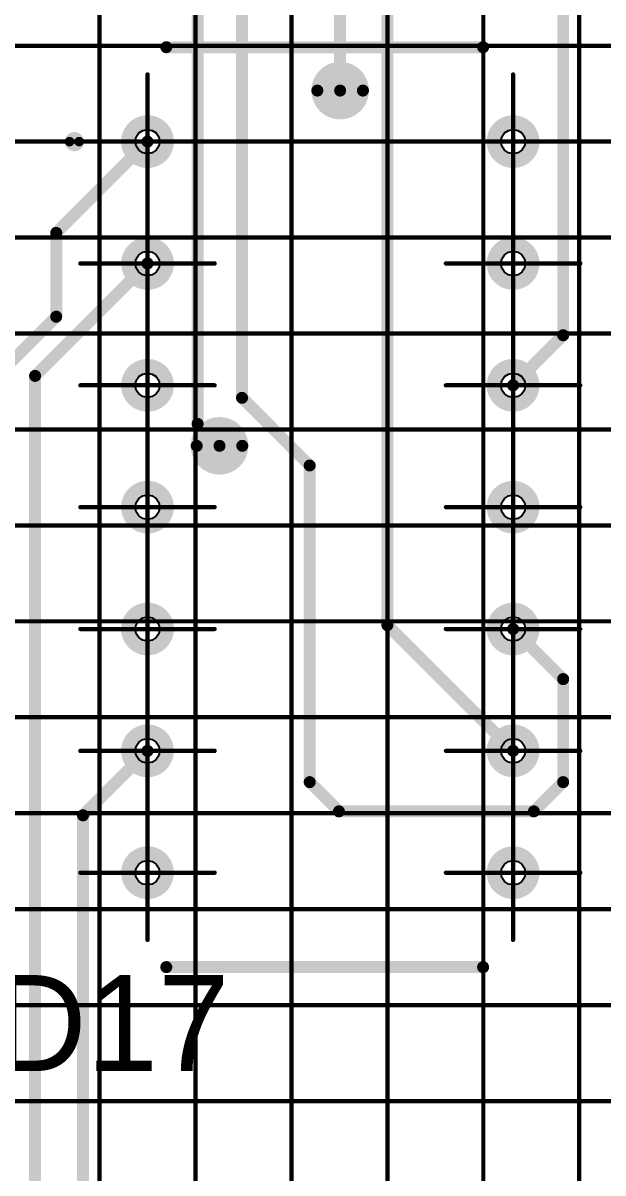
# Model space of a CAD drawing. Header units: millimetres. Extents: x 0 to 841, y 0 to 2540.
# Drawn here: x 137.81 to 161.99, y 2324 to 2371.95 of the extents above; entities that cross this region are included whole.
import ezdxf

# ---------------------------------------------------------------- set-up
doc = ezdxf.new("R2010")
doc.units = ezdxf.units.MM
for name, color, linetype in [('Mechanical11', 56, 'Continuous'), ('Mechanical12', 56, 'Continuous'), ('Mechanical7', 56, 'Continuous'), ('Mechanical9', 56, 'Continuous')]:
    doc.layers.add(name, color=color, linetype=linetype)

# ---------------------------------------------------------------- blocks, each defined once
blk = doc.blocks.new('BOASVIEW______T___O_______2_1_33_1_B_1')
at = {"layer": 'Mechanical12', "const_width": 0.5}
for points in [[(70.783, 119.937), (83.991, 119.937)], [(70.783, 81.583), (83.991, 81.583)]]:
    blk.add_lwpolyline(points, dxfattribs=at)
at = {"layer": 'Mechanical12'}
for points, const_width in [([(70.658, 119.937, 1), (70.908, 119.937, 1)], 0.25), ([(83.866, 119.937, 1), (84.116, 119.937, 1)], 0.25), ([(70.8, 116, 1), (69.2, 116, 1)], 0.6), ([(86.04, 116, 1), (84.44, 116, 1)], 0.6), ([(67.152, 116, 1), (66.752, 116, 1)], 0.4), ([(66.652, 116, 1), (66.852, 116, 1)], 0.2), ([(67.052, 116, 1), (67.252, 116, 1)], 0.2), ([(69.05, 116, 1), (69.35, 116, 1)], 0.3), ([(70.65, 116, 1), (70.95, 116, 1)], 0.3), ([(84.29, 116, 1), (84.59, 116, 1)], 0.3), ([(85.89, 116, 1), (86.19, 116, 1)], 0.3), ([(70.8, 110.92, 1), (69.2, 110.92, 1)], 0.6), ([(86.04, 110.92, 1), (84.44, 110.92, 1)], 0.6), ([(69.05, 110.92, 1), (69.35, 110.92, 1)], 0.3), ([(70.65, 110.92, 1), (70.95, 110.92, 1)], 0.3), ([(84.29, 110.92, 1), (84.59, 110.92, 1)], 0.3), ([(85.89, 110.92, 1), (86.19, 110.92, 1)], 0.3), ([(70.8, 105.84, 1), (69.2, 105.84, 1)], 0.6), ([(86.04, 105.84, 1), (84.44, 105.84, 1)], 0.6), ([(69.05, 105.84, 1), (69.35, 105.84, 1)], 0.3), ([(70.65, 105.84, 1), (70.95, 105.84, 1)], 0.3), ([(84.29, 105.84, 1), (84.59, 105.84, 1)], 0.3), ([(85.89, 105.84, 1), (86.19, 105.84, 1)], 0.3), ([(70.8, 100.76, 1), (69.2, 100.76, 1)], 0.6), ([(86.04, 100.76, 1), (84.44, 100.76, 1)], 0.6), ([(69.05, 100.76, 1), (69.35, 100.76, 1)], 0.3), ([(70.65, 100.76, 1), (70.95, 100.76, 1)], 0.3), ([(84.29, 100.76, 1), (84.59, 100.76, 1)], 0.3), ([(85.89, 100.76, 1), (86.19, 100.76, 1)], 0.3), ([(70.8, 95.68, 1), (69.2, 95.68, 1)], 0.6), ([(86.04, 95.68, 1), (84.44, 95.68, 1)], 0.6), ([(69.05, 95.68, 1), (69.35, 95.68, 1)], 0.3), ([(70.65, 95.68, 1), (70.95, 95.68, 1)], 0.3), ([(84.29, 95.68, 1), (84.59, 95.68, 1)], 0.3), ([(85.89, 95.68, 1), (86.19, 95.68, 1)], 0.3), ([(70.8, 90.6, 1), (69.2, 90.6, 1)], 0.6), ([(86.04, 90.6, 1), (84.44, 90.6, 1)], 0.6), ([(69.05, 90.6, 1), (69.35, 90.6, 1)], 0.3), ([(70.65, 90.6, 1), (70.95, 90.6, 1)], 0.3), ([(84.29, 90.6, 1), (84.59, 90.6, 1)], 0.3), ([(85.89, 90.6, 1), (86.19, 90.6, 1)], 0.3), ([(70.8, 85.52, 1), (69.2, 85.52, 1)], 0.6), ([(86.04, 85.52, 1), (84.44, 85.52, 1)], 0.6), ([(69.05, 85.52, 1), (69.35, 85.52, 1)], 0.3), ([(70.65, 85.52, 1), (70.95, 85.52, 1)], 0.3), ([(84.29, 85.52, 1), (84.59, 85.52, 1)], 0.3), ([(85.89, 85.52, 1), (86.19, 85.52, 1)], 0.3), ([(70.658, 81.583, 1), (70.908, 81.583, 1)], 0.25), ([(83.866, 81.583, 1), (84.116, 81.583, 1)], 0.25)]:
    blk.add_lwpolyline(points, format="xyb", close=True, dxfattribs=dict(at, const_width=const_width))
at = {"layer": 'Mechanical7', "const_width": 0.18}
for points in [[(70, 113.2), (70, 118.8)], [(85.24, 113.2), (85.24, 118.8)], [(67.2, 116), (72.8, 116)], [(82.44, 116), (88.04, 116)], [(70, 108.12), (70, 113.72)], [(85.24, 108.12), (85.24, 113.72)], [(67.2, 110.92), (72.8, 110.92)], [(82.44, 110.92), (88.04, 110.92)], [(70, 103.04), (70, 108.64)], [(85.24, 103.04), (85.24, 108.64)], [(67.2, 105.84), (72.8, 105.84)], [(82.44, 105.84), (88.04, 105.84)], [(70, 97.96), (70, 103.56)], [(85.24, 97.96), (85.24, 103.56)], [(67.2, 100.76), (72.8, 100.76)], [(82.44, 100.76), (88.04, 100.76)], [(70, 92.88), (70, 98.48)], [(85.24, 92.88), (85.24, 98.48)], [(67.2, 95.68), (72.8, 95.68)], [(82.44, 95.68), (88.04, 95.68)], [(70, 87.8), (70, 93.4)], [(85.24, 87.8), (85.24, 93.4)], [(67.2, 90.6), (72.8, 90.6)], [(82.44, 90.6), (88.04, 90.6)], [(70, 82.72), (70, 88.32)], [(85.24, 82.72), (85.24, 88.32)], [(67.2, 85.52), (72.8, 85.52)], [(82.44, 85.52), (88.04, 85.52)]]:
    blk.add_lwpolyline(points, dxfattribs=at)
at = {"layer": 'Mechanical7', "const_width": 0.09}
for points in [[(69.955, 118.8, 1), (70.045, 118.8, 1)], [(85.195, 118.8, 1), (85.285, 118.8, 1)], [(67.155, 116, 1), (67.245, 116, 1)], [(72.755, 116, 1), (72.845, 116, 1)], [(82.395, 116, 1), (82.485, 116, 1)], [(87.995, 116, 1), (88.085, 116, 1)], [(69.955, 113.72, 1), (70.045, 113.72, 1)], [(85.195, 113.72, 1), (85.285, 113.72, 1)], [(69.955, 113.2, 1), (70.045, 113.2, 1)], [(85.195, 113.2, 1), (85.285, 113.2, 1)], [(67.155, 110.92, 1), (67.245, 110.92, 1)], [(72.755, 110.92, 1), (72.845, 110.92, 1)], [(82.395, 110.92, 1), (82.485, 110.92, 1)], [(87.995, 110.92, 1), (88.085, 110.92, 1)], [(69.955, 108.64, 1), (70.045, 108.64, 1)], [(85.195, 108.64, 1), (85.285, 108.64, 1)], [(69.955, 108.12, 1), (70.045, 108.12, 1)], [(85.195, 108.12, 1), (85.285, 108.12, 1)], [(67.155, 105.84, 1), (67.245, 105.84, 1)], [(72.755, 105.84, 1), (72.845, 105.84, 1)], [(82.395, 105.84, 1), (82.485, 105.84, 1)], [(87.995, 105.84, 1), (88.085, 105.84, 1)], [(69.955, 103.56, 1), (70.045, 103.56, 1)], [(85.195, 103.56, 1), (85.285, 103.56, 1)], [(69.955, 103.04, 1), (70.045, 103.04, 1)], [(85.195, 103.04, 1), (85.285, 103.04, 1)], [(67.155, 100.76, 1), (67.245, 100.76, 1)], [(72.755, 100.76, 1), (72.845, 100.76, 1)], [(82.395, 100.76, 1), (82.485, 100.76, 1)], [(87.995, 100.76, 1), (88.085, 100.76, 1)], [(69.955, 98.48, 1), (70.045, 98.48, 1)], [(85.195, 98.48, 1), (85.285, 98.48, 1)], [(69.955, 97.96, 1), (70.045, 97.96, 1)], [(85.195, 97.96, 1), (85.285, 97.96, 1)], [(67.155, 95.68, 1), (67.245, 95.68, 1)], [(72.755, 95.68, 1), (72.845, 95.68, 1)], [(82.395, 95.68, 1), (82.485, 95.68, 1)], [(87.995, 95.68, 1), (88.085, 95.68, 1)], [(69.955, 93.4, 1), (70.045, 93.4, 1)], [(85.195, 93.4, 1), (85.285, 93.4, 1)], [(69.955, 92.88, 1), (70.045, 92.88, 1)], [(85.195, 92.88, 1), (85.285, 92.88, 1)], [(67.155, 90.6, 1), (67.245, 90.6, 1)], [(72.755, 90.6, 1), (72.845, 90.6, 1)], [(82.395, 90.6, 1), (82.485, 90.6, 1)], [(87.995, 90.6, 1), (88.085, 90.6, 1)], [(69.955, 88.32, 1), (70.045, 88.32, 1)], [(85.195, 88.32, 1), (85.285, 88.32, 1)], [(69.955, 87.8, 1), (70.045, 87.8, 1)], [(85.195, 87.8, 1), (85.285, 87.8, 1)], [(67.155, 85.52, 1), (67.245, 85.52, 1)], [(72.755, 85.52, 1), (72.845, 85.52, 1)], [(82.395, 85.52, 1), (82.485, 85.52, 1)], [(87.995, 85.52, 1), (88.085, 85.52, 1)], [(69.955, 82.72, 1), (70.045, 82.72, 1)], [(85.195, 82.72, 1), (85.285, 82.72, 1)]]:
    blk.add_lwpolyline(points, format="xyb", close=True, dxfattribs=at)
at = {"layer": 'Mechanical7'}
blk.add_text('DD17', height=4, dxfattribs=at).set_placement((59.736, 77.254))
blk = doc.blocks.new('BOASVIEW______T___L_____2_1_1_1_B_4')
at = {"layer": 'Mechanical11'}
for p, q in [((69.805, 116.471), (70, 116.51)), ((70, 116.51), (70, 116)), ((85.045, 116.471), (85.24, 116.51)), ((85.24, 116.51), (85.24, 116)), ((69.49, 116), (69.529, 116.195)), ((69.529, 116.195), (69.64, 116.361)), ((69.64, 116.361), (69.805, 116.471)), ((84.73, 116), (84.769, 116.195)), ((84.769, 116.195), (84.88, 116.361)), ((84.88, 116.361), (85.045, 116.471)), ((70, 116), (69.49, 116)), ((70, 116), (70.51, 116)), ((70, 115.49), (70, 116)), ((70.361, 115.64), (70.195, 115.529)), ((70.471, 115.805), (70.361, 115.64)), ((70.51, 116), (70.471, 115.805)), ((85.24, 116), (84.73, 116)), ((85.24, 116), (85.75, 116)), ((85.24, 115.49), (85.24, 116)), ((85.601, 115.64), (85.435, 115.529)), ((85.711, 115.805), (85.601, 115.64)), ((85.75, 116), (85.711, 115.805)), ((70.195, 115.529), (70, 115.49)), ((85.435, 115.529), (85.24, 115.49)), ((69.529, 111.115), (69.64, 111.281)), ((69.64, 111.281), (69.805, 111.391)), ((69.805, 111.391), (70, 111.43)), ((70, 111.43), (70, 110.92)), ((84.769, 111.115), (84.88, 111.281)), ((84.88, 111.281), (85.045, 111.391)), ((85.045, 111.391), (85.24, 111.43)), ((85.24, 111.43), (85.24, 110.92)), ((69.49, 110.92), (69.529, 111.115)), ((70, 110.92), (69.49, 110.92)), ((70, 110.92), (70.51, 110.92)), ((70, 110.41), (70, 110.92)), ((70.51, 110.92), (70.471, 110.725)), ((84.73, 110.92), (84.769, 111.115)), ((85.24, 110.92), (84.73, 110.92)), ((85.24, 110.92), (85.75, 110.92)), ((85.24, 110.41), (85.24, 110.92)), ((85.75, 110.92), (85.711, 110.725)), ((70.195, 110.449), (70, 110.41)), ((70.361, 110.56), (70.195, 110.449)), ((70.471, 110.725), (70.361, 110.56)), ((85.435, 110.449), (85.24, 110.41)), ((85.601, 110.56), (85.435, 110.449)), ((85.711, 110.725), (85.601, 110.56)), ((69.49, 105.84), (69.529, 106.035)), ((69.529, 106.035), (69.64, 106.201)), ((69.64, 106.201), (69.805, 106.311)), ((69.805, 106.311), (70, 106.35)), ((70, 106.35), (70, 105.84)), ((84.73, 105.84), (84.769, 106.035)), ((84.769, 106.035), (84.88, 106.201)), ((84.88, 106.201), (85.045, 106.311)), ((85.045, 106.311), (85.24, 106.35)), ((85.24, 106.35), (85.24, 105.84)), ((70, 105.84), (69.49, 105.84)), ((70, 105.84), (70.51, 105.84)), ((70, 105.33), (70, 105.84)), ((70.471, 105.645), (70.361, 105.48)), ((70.51, 105.84), (70.471, 105.645)), ((85.24, 105.84), (84.73, 105.84)), ((85.24, 105.84), (85.75, 105.84)), ((85.24, 105.33), (85.24, 105.84)), ((85.711, 105.645), (85.601, 105.48)), ((85.75, 105.84), (85.711, 105.645)), ((70.195, 105.369), (70, 105.33)), ((70.361, 105.48), (70.195, 105.369)), ((85.435, 105.369), (85.24, 105.33)), ((85.601, 105.48), (85.435, 105.369)), ((69.64, 101.121), (69.805, 101.231)), ((69.805, 101.231), (70, 101.27)), ((70, 101.27), (70, 100.76)), ((84.88, 101.121), (85.045, 101.231)), ((85.045, 101.231), (85.24, 101.27)), ((85.24, 101.27), (85.24, 100.76)), ((69.49, 100.76), (69.529, 100.955)), ((70, 100.76), (69.49, 100.76)), ((69.529, 100.955), (69.64, 101.121)), ((70, 100.76), (70.51, 100.76)), ((70, 100.25), (70, 100.76)), ((70.51, 100.76), (70.471, 100.565)), ((84.73, 100.76), (84.769, 100.955)), ((85.24, 100.76), (84.73, 100.76)), ((84.769, 100.955), (84.88, 101.121)), ((85.24, 100.76), (85.75, 100.76)), ((85.24, 100.25), (85.24, 100.76)), ((85.75, 100.76), (85.711, 100.565)), ((70.195, 100.289), (70, 100.25)), ((70.361, 100.4), (70.195, 100.289)), ((70.471, 100.565), (70.361, 100.4)), ((85.435, 100.289), (85.24, 100.25)), ((85.601, 100.4), (85.435, 100.289)), ((85.711, 100.565), (85.601, 100.4)), ((69.529, 95.875), (69.64, 96.041)), ((69.64, 96.041), (69.805, 96.151)), ((69.805, 96.151), (70, 96.19)), ((70, 96.19), (70, 95.68)), ((84.769, 95.875), (84.88, 96.041)), ((84.88, 96.041), (85.045, 96.151)), ((85.045, 96.151), (85.24, 96.19)), ((85.24, 96.19), (85.24, 95.68)), ((69.49, 95.68), (69.529, 95.875)), ((70, 95.68), (69.49, 95.68)), ((70, 95.68), (70.51, 95.68)), ((70, 95.17), (70, 95.68)), ((70.471, 95.485), (70.361, 95.32)), ((70.51, 95.68), (70.471, 95.485)), ((84.73, 95.68), (84.769, 95.875)), ((85.24, 95.68), (84.73, 95.68)), ((85.24, 95.68), (85.75, 95.68)), ((85.24, 95.17), (85.24, 95.68)), ((85.711, 95.485), (85.601, 95.32)), ((85.75, 95.68), (85.711, 95.485)), ((70.195, 95.209), (70, 95.17)), ((70.361, 95.32), (70.195, 95.209)), ((85.435, 95.209), (85.24, 95.17)), ((85.601, 95.32), (85.435, 95.209)), ((69.805, 91.071), (70, 91.11)), ((70, 91.11), (70, 90.6)), ((85.045, 91.071), (85.24, 91.11)), ((85.24, 91.11), (85.24, 90.6)), ((69.49, 90.6), (69.529, 90.795)), ((69.529, 90.795), (69.64, 90.961)), ((69.64, 90.961), (69.805, 91.071)), ((84.73, 90.6), (84.769, 90.795)), ((84.769, 90.795), (84.88, 90.961)), ((84.88, 90.961), (85.045, 91.071)), ((70, 90.6), (69.49, 90.6)), ((70, 90.6), (70.51, 90.6)), ((70, 90.09), (70, 90.6)), ((70.361, 90.24), (70.195, 90.129)), ((70.471, 90.405), (70.361, 90.24)), ((70.51, 90.6), (70.471, 90.405)), ((85.24, 90.6), (84.73, 90.6)), ((85.24, 90.6), (85.75, 90.6)), ((85.24, 90.09), (85.24, 90.6)), ((85.601, 90.24), (85.435, 90.129)), ((85.711, 90.405), (85.601, 90.24)), ((85.75, 90.6), (85.711, 90.405)), ((70.195, 90.129), (70, 90.09)), ((85.435, 90.129), (85.24, 90.09)), ((69.529, 85.715), (69.64, 85.881)), ((69.64, 85.881), (69.805, 85.991)), ((69.805, 85.991), (70, 86.03)), ((70, 86.03), (70, 85.52)), ((84.769, 85.715), (84.88, 85.881)), ((84.88, 85.881), (85.045, 85.991)), ((85.045, 85.991), (85.24, 86.03)), ((85.24, 86.03), (85.24, 85.52)), ((69.49, 85.52), (69.529, 85.715)), ((70, 85.52), (69.49, 85.52)), ((70, 85.52), (70.51, 85.52)), ((70, 85.01), (70, 85.52)), ((70.51, 85.52), (70.471, 85.325)), ((84.73, 85.52), (84.769, 85.715)), ((85.24, 85.52), (84.73, 85.52)), ((85.24, 85.52), (85.75, 85.52)), ((85.24, 85.01), (85.24, 85.52)), ((85.75, 85.52), (85.711, 85.325)), ((70.195, 85.049), (70, 85.01)), ((70.361, 85.16), (70.195, 85.049)), ((70.471, 85.325), (70.361, 85.16)), ((85.435, 85.049), (85.24, 85.01)), ((85.601, 85.16), (85.435, 85.049)), ((85.711, 85.325), (85.601, 85.16))]:
    blk.add_line(p, q, dxfattribs=at)
for points, const_width in [([(78.381, 118.129, 1), (77.681, 118.129, 1)], 0.7), ([(77.506, 118.129, 1), (77.856, 118.129, 1)], 0.35), ([(78.206, 118.129, 1), (78.556, 118.129, 1)], 0.35), ([(73.352, 103.317, 1), (72.652, 103.317, 1)], 0.7), ([(72.477, 103.317, 1), (72.827, 103.317, 1)], 0.35), ([(73.177, 103.317, 1), (73.527, 103.317, 1)], 0.35)]:
    blk.add_lwpolyline(points, format="xyb", close=True, dxfattribs=dict(at, const_width=const_width))
at = {"layer": 'Mechanical12'}
for p, q in [((70, 116), (70, 116.51)), ((70, 116.51), (70.195, 116.471)), ((85.24, 116), (85.24, 116.51)), ((85.24, 116.51), (85.435, 116.471)), ((70.195, 116.471), (70.361, 116.361)), ((70.361, 116.361), (70.471, 116.195)), ((70.471, 116.195), (70.51, 116)), ((85.435, 116.471), (85.601, 116.361)), ((85.601, 116.361), (85.711, 116.195)), ((85.711, 116.195), (85.75, 116)), ((69.49, 116), (70, 116)), ((69.529, 115.805), (69.49, 116)), ((69.64, 115.64), (69.529, 115.805)), ((69.805, 115.529), (69.64, 115.64)), ((70, 116), (70, 115.49)), ((70.51, 116), (70, 116)), ((84.73, 116), (85.24, 116)), ((84.769, 115.805), (84.73, 116)), ((84.88, 115.64), (84.769, 115.805)), ((85.045, 115.529), (84.88, 115.64)), ((85.24, 116), (85.24, 115.49)), ((85.75, 116), (85.24, 116)), ((70, 115.49), (69.805, 115.529)), ((85.24, 115.49), (85.045, 115.529)), ((70, 110.92), (70, 111.43)), ((70, 111.43), (70.195, 111.391)), ((70.195, 111.391), (70.361, 111.281)), ((70.361, 111.281), (70.471, 111.115)), ((85.24, 110.92), (85.24, 111.43)), ((85.24, 111.43), (85.435, 111.391)), ((85.435, 111.391), (85.601, 111.281)), ((85.601, 111.281), (85.711, 111.115)), ((69.49, 110.92), (70, 110.92)), ((69.529, 110.725), (69.49, 110.92)), ((70, 110.92), (70, 110.41)), ((70.51, 110.92), (70, 110.92)), ((70.471, 111.115), (70.51, 110.92)), ((84.73, 110.92), (85.24, 110.92)), ((84.769, 110.725), (84.73, 110.92)), ((85.24, 110.92), (85.24, 110.41)), ((85.75, 110.92), (85.24, 110.92)), ((85.711, 111.115), (85.75, 110.92)), ((69.64, 110.56), (69.529, 110.725)), ((69.805, 110.449), (69.64, 110.56)), ((70, 110.41), (69.805, 110.449)), ((84.88, 110.56), (84.769, 110.725)), ((85.045, 110.449), (84.88, 110.56)), ((85.24, 110.41), (85.045, 110.449)), ((70, 105.84), (70, 106.35)), ((70, 106.35), (70.195, 106.311)), ((70.195, 106.311), (70.361, 106.201)), ((70.361, 106.201), (70.471, 106.035)), ((70.471, 106.035), (70.51, 105.84)), ((85.24, 105.84), (85.24, 106.35)), ((85.24, 106.35), (85.435, 106.311)), ((85.435, 106.311), (85.601, 106.201)), ((85.601, 106.201), (85.711, 106.035)), ((85.711, 106.035), (85.75, 105.84)), ((69.49, 105.84), (70, 105.84)), ((69.529, 105.645), (69.49, 105.84)), ((69.64, 105.48), (69.529, 105.645)), ((70, 105.84), (70, 105.33)), ((70.51, 105.84), (70, 105.84)), ((84.73, 105.84), (85.24, 105.84)), ((84.769, 105.645), (84.73, 105.84)), ((84.88, 105.48), (84.769, 105.645)), ((85.24, 105.84), (85.24, 105.33)), ((85.75, 105.84), (85.24, 105.84)), ((69.805, 105.369), (69.64, 105.48)), ((70, 105.33), (69.805, 105.369)), ((85.045, 105.369), (84.88, 105.48)), ((85.24, 105.33), (85.045, 105.369)), ((70, 100.76), (70, 101.27)), ((70, 101.27), (70.195, 101.231)), ((70.195, 101.231), (70.361, 101.121)), ((85.24, 100.76), (85.24, 101.27)), ((85.24, 101.27), (85.435, 101.231)), ((85.435, 101.231), (85.601, 101.121)), ((69.49, 100.76), (70, 100.76)), ((69.529, 100.565), (69.49, 100.76)), ((70, 100.76), (70, 100.25)), ((70.51, 100.76), (70, 100.76)), ((70.361, 101.121), (70.471, 100.955)), ((70.471, 100.955), (70.51, 100.76)), ((84.73, 100.76), (85.24, 100.76)), ((84.769, 100.565), (84.73, 100.76)), ((85.24, 100.76), (85.24, 100.25)), ((85.75, 100.76), (85.24, 100.76)), ((85.601, 101.121), (85.711, 100.955)), ((85.711, 100.955), (85.75, 100.76)), ((69.64, 100.4), (69.529, 100.565)), ((69.805, 100.289), (69.64, 100.4)), ((70, 100.25), (69.805, 100.289)), ((84.88, 100.4), (84.769, 100.565)), ((85.045, 100.289), (84.88, 100.4)), ((85.24, 100.25), (85.045, 100.289)), ((70, 95.68), (70, 96.19)), ((70, 96.19), (70.195, 96.151)), ((70.195, 96.151), (70.361, 96.041)), ((70.361, 96.041), (70.471, 95.875)), ((85.24, 95.68), (85.24, 96.19)), ((85.24, 96.19), (85.435, 96.151)), ((85.435, 96.151), (85.601, 96.041)), ((85.601, 96.041), (85.711, 95.875)), ((69.49, 95.68), (70, 95.68)), ((69.529, 95.485), (69.49, 95.68)), ((69.64, 95.32), (69.529, 95.485)), ((70, 95.68), (70, 95.17)), ((70.51, 95.68), (70, 95.68)), ((70.471, 95.875), (70.51, 95.68)), ((84.73, 95.68), (85.24, 95.68)), ((84.769, 95.485), (84.73, 95.68)), ((84.88, 95.32), (84.769, 95.485)), ((85.24, 95.68), (85.24, 95.17)), ((85.75, 95.68), (85.24, 95.68)), ((85.711, 95.875), (85.75, 95.68)), ((69.805, 95.209), (69.64, 95.32)), ((70, 95.17), (69.805, 95.209)), ((85.045, 95.209), (84.88, 95.32)), ((85.24, 95.17), (85.045, 95.209)), ((70, 90.6), (70, 91.11)), ((70, 91.11), (70.195, 91.071)), ((85.24, 90.6), (85.24, 91.11)), ((85.24, 91.11), (85.435, 91.071)), ((70.195, 91.071), (70.361, 90.961)), ((70.361, 90.961), (70.471, 90.795)), ((70.471, 90.795), (70.51, 90.6)), ((85.435, 91.071), (85.601, 90.961)), ((85.601, 90.961), (85.711, 90.795)), ((85.711, 90.795), (85.75, 90.6)), ((69.49, 90.6), (70, 90.6)), ((69.529, 90.405), (69.49, 90.6)), ((69.64, 90.24), (69.529, 90.405)), ((69.805, 90.129), (69.64, 90.24)), ((70, 90.6), (70, 90.09)), ((70.51, 90.6), (70, 90.6)), ((84.73, 90.6), (85.24, 90.6)), ((84.769, 90.405), (84.73, 90.6)), ((84.88, 90.24), (84.769, 90.405)), ((85.045, 90.129), (84.88, 90.24)), ((85.24, 90.6), (85.24, 90.09)), ((85.75, 90.6), (85.24, 90.6)), ((70, 90.09), (69.805, 90.129)), ((85.24, 90.09), (85.045, 90.129)), ((70, 85.52), (70, 86.03)), ((70, 86.03), (70.195, 85.991)), ((70.195, 85.991), (70.361, 85.881)), ((70.361, 85.881), (70.471, 85.715)), ((85.24, 85.52), (85.24, 86.03)), ((85.24, 86.03), (85.435, 85.991)), ((85.435, 85.991), (85.601, 85.881)), ((85.601, 85.881), (85.711, 85.715)), ((69.49, 85.52), (70, 85.52)), ((69.529, 85.325), (69.49, 85.52)), ((70, 85.52), (70, 85.01)), ((70.51, 85.52), (70, 85.52)), ((70.471, 85.715), (70.51, 85.52)), ((84.73, 85.52), (85.24, 85.52)), ((84.769, 85.325), (84.73, 85.52)), ((85.24, 85.52), (85.24, 85.01)), ((85.75, 85.52), (85.24, 85.52)), ((85.711, 85.715), (85.75, 85.52)), ((69.64, 85.16), (69.529, 85.325)), ((69.805, 85.049), (69.64, 85.16)), ((70, 85.01), (69.805, 85.049)), ((84.88, 85.16), (84.769, 85.325)), ((85.045, 85.049), (84.88, 85.16)), ((85.24, 85.01), (85.045, 85.049))]:
    blk.add_line(p, q, dxfattribs=at)
at = {"layer": 'Mechanical12', "const_width": 0.5}
for points in [[(78.031, 118.129), (78.031, 142.303)], [(73.94, 105.319), (73.94, 130.608)], [(80, 95.84), (80, 130.608)], [(87.328, 107.928), (87.328, 130.596)], [(72.088, 104.231), (72.088, 125.618)], [(66.195, 112.195), (70, 116)], [(66.195, 108.702), (66.195, 112.195)], [(65.314, 106.234), (70, 110.92)], [(64.306, 106.813), (66.195, 108.702)], [(85.24, 105.84), (87.328, 107.928)], [(65.314, 33.754), (65.314, 106.234)], [(73.94, 105.319), (76.761, 102.497)], [(72.088, 104.231), (73.002, 103.317)], [(76.761, 89.296), (76.761, 102.497)], [(80, 95.84), (85.24, 90.6)], [(85.24, 95.68), (87.328, 93.592)], [(87.328, 89.296), (87.328, 93.592)], [(67.312, 87.912), (70, 90.6)], [(76.761, 89.296), (77.98, 88.077)], [(86.108, 88.077), (87.328, 89.296)], [(77.98, 88.077), (86.108, 88.077)], [(67.312, 25.592), (67.312, 87.912)]]:
    blk.add_lwpolyline(points, dxfattribs=at)
at = {"layer": 'Mechanical12'}
for points, const_width in [([(78.981, 118.129, 1), (77.081, 118.129, 1)], 0.5), ([(76.956, 118.129, 1), (77.206, 118.129, 1)], 0.25), ([(77.906, 118.129, 1), (78.156, 118.129, 1)], 0.25), ([(78.856, 118.129, 1), (79.106, 118.129, 1)], 0.25), ([(70.8, 116, 1), (69.2, 116, 1)], 0.6), ([(86.04, 116, 1), (84.44, 116, 1)], 0.6), ([(69.05, 116, 1), (69.35, 116, 1)], 0.3), ([(69.875, 116, 1), (70.125, 116, 1)], 0.25), ([(70.65, 116, 1), (70.95, 116, 1)], 0.3), ([(84.29, 116, 1), (84.59, 116, 1)], 0.3), ([(85.89, 116, 1), (86.19, 116, 1)], 0.3), ([(66.07, 112.195, 1), (66.32, 112.195, 1)], 0.25), ([(66.07, 112.195, 1), (66.32, 112.195, 1)], 0.25), ([(70.8, 110.92, 1), (69.2, 110.92, 1)], 0.6), ([(86.04, 110.92, 1), (84.44, 110.92, 1)], 0.6), ([(69.05, 110.92, 1), (69.35, 110.92, 1)], 0.3), ([(69.875, 110.92, 1), (70.125, 110.92, 1)], 0.25), ([(70.65, 110.92, 1), (70.95, 110.92, 1)], 0.3), ([(84.29, 110.92, 1), (84.59, 110.92, 1)], 0.3), ([(85.89, 110.92, 1), (86.19, 110.92, 1)], 0.3), ([(66.07, 108.702, 1), (66.32, 108.702, 1)], 0.25), ([(66.07, 108.702, 1), (66.32, 108.702, 1)], 0.25), ([(87.203, 107.928, 1), (87.453, 107.928, 1)], 0.25), ([(87.203, 107.928, 1), (87.453, 107.928, 1)], 0.25), ([(70.8, 105.84, 1), (69.2, 105.84, 1)], 0.6), ([(86.04, 105.84, 1), (84.44, 105.84, 1)], 0.6), ([(65.189, 106.234, 1), (65.439, 106.234, 1)], 0.25), ([(65.189, 106.234, 1), (65.439, 106.234, 1)], 0.25), ([(69.05, 105.84, 1), (69.35, 105.84, 1)], 0.3), ([(70.65, 105.84, 1), (70.95, 105.84, 1)], 0.3), ([(84.29, 105.84, 1), (84.59, 105.84, 1)], 0.3), ([(85.115, 105.84, 1), (85.365, 105.84, 1)], 0.25), ([(85.89, 105.84, 1), (86.19, 105.84, 1)], 0.3), ([(73.815, 105.319, 1), (74.065, 105.319, 1)], 0.25), ([(73.815, 105.319, 1), (74.065, 105.319, 1)], 0.25), ([(73.952, 103.317, 1), (72.052, 103.317, 1)], 0.5), ([(71.963, 104.231, 1), (72.213, 104.231, 1)], 0.25), ([(71.963, 104.231, 1), (72.213, 104.231, 1)], 0.25), ([(71.927, 103.317, 1), (72.177, 103.317, 1)], 0.25), ([(72.877, 103.317, 1), (73.127, 103.317, 1)], 0.25), ([(73.827, 103.317, 1), (74.077, 103.317, 1)], 0.25), ([(76.636, 102.497, 1), (76.886, 102.497, 1)], 0.25), ([(76.636, 102.497, 1), (76.886, 102.497, 1)], 0.25), ([(70.8, 100.76, 1), (69.2, 100.76, 1)], 0.6), ([(86.04, 100.76, 1), (84.44, 100.76, 1)], 0.6), ([(69.05, 100.76, 1), (69.35, 100.76, 1)], 0.3), ([(70.65, 100.76, 1), (70.95, 100.76, 1)], 0.3), ([(84.29, 100.76, 1), (84.59, 100.76, 1)], 0.3), ([(85.89, 100.76, 1), (86.19, 100.76, 1)], 0.3), ([(70.8, 95.68, 1), (69.2, 95.68, 1)], 0.6), ([(86.04, 95.68, 1), (84.44, 95.68, 1)], 0.6), ([(69.05, 95.68, 1), (69.35, 95.68, 1)], 0.3), ([(70.65, 95.68, 1), (70.95, 95.68, 1)], 0.3), ([(79.875, 95.84, 1), (80.125, 95.84, 1)], 0.25), ([(79.875, 95.84, 1), (80.125, 95.84, 1)], 0.25), ([(84.29, 95.68, 1), (84.59, 95.68, 1)], 0.3), ([(85.115, 95.68, 1), (85.365, 95.68, 1)], 0.25), ([(85.89, 95.68, 1), (86.19, 95.68, 1)], 0.3), ([(87.203, 93.592, 1), (87.453, 93.592, 1)], 0.25), ([(87.203, 93.592, 1), (87.453, 93.592, 1)], 0.25), ([(70.8, 90.6, 1), (69.2, 90.6, 1)], 0.6), ([(86.04, 90.6, 1), (84.44, 90.6, 1)], 0.6), ([(69.05, 90.6, 1), (69.35, 90.6, 1)], 0.3), ([(69.875, 90.6, 1), (70.125, 90.6, 1)], 0.25), ([(70.65, 90.6, 1), (70.95, 90.6, 1)], 0.3), ([(84.29, 90.6, 1), (84.59, 90.6, 1)], 0.3), ([(85.115, 90.6, 1), (85.365, 90.6, 1)], 0.25), ([(85.89, 90.6, 1), (86.19, 90.6, 1)], 0.3), ([(76.636, 89.296, 1), (76.886, 89.296, 1)], 0.25), ([(76.636, 89.296, 1), (76.886, 89.296, 1)], 0.25), ([(87.203, 89.296, 1), (87.453, 89.296, 1)], 0.25), ([(87.203, 89.296, 1), (87.453, 89.296, 1)], 0.25), ([(77.855, 88.077, 1), (78.105, 88.077, 1)], 0.25), ([(77.855, 88.077, 1), (78.105, 88.077, 1)], 0.25), ([(85.983, 88.077, 1), (86.233, 88.077, 1)], 0.25), ([(85.983, 88.077, 1), (86.233, 88.077, 1)], 0.25), ([(67.187, 87.912, 1), (67.437, 87.912, 1)], 0.25), ([(67.187, 87.912, 1), (67.437, 87.912, 1)], 0.25), ([(70.8, 85.52, 1), (69.2, 85.52, 1)], 0.6), ([(86.04, 85.52, 1), (84.44, 85.52, 1)], 0.6), ([(69.05, 85.52, 1), (69.35, 85.52, 1)], 0.3), ([(70.65, 85.52, 1), (70.95, 85.52, 1)], 0.3), ([(84.29, 85.52, 1), (84.59, 85.52, 1)], 0.3), ([(85.89, 85.52, 1), (86.19, 85.52, 1)], 0.3)]:
    blk.add_lwpolyline(points, format="xyb", close=True, dxfattribs=dict(at, const_width=const_width))
at = {"layer": 'Mechanical7', "const_width": 0.18}
for points in [[(70, 113.5), (70, 118.5)], [(85.24, 113.5), (85.24, 118.5)], [(67.5, 116), (72.5, 116)], [(82.74, 116), (87.74, 116)], [(70, 108.42), (70, 113.42)], [(85.24, 108.42), (85.24, 113.42)], [(67.5, 110.92), (72.5, 110.92)], [(82.74, 110.92), (87.74, 110.92)], [(70, 103.34), (70, 108.34)], [(85.24, 103.34), (85.24, 108.34)], [(67.5, 105.84), (72.5, 105.84)], [(82.74, 105.84), (87.74, 105.84)], [(70, 98.26), (70, 103.26)], [(85.24, 98.26), (85.24, 103.26)], [(67.5, 100.76), (72.5, 100.76)], [(82.74, 100.76), (87.74, 100.76)], [(70, 93.18), (70, 98.18)], [(85.24, 93.18), (85.24, 98.18)], [(67.5, 95.68), (72.5, 95.68)], [(82.74, 95.68), (87.74, 95.68)], [(70, 88.1), (70, 93.1)], [(85.24, 88.1), (85.24, 93.1)], [(67.5, 90.6), (72.5, 90.6)], [(82.74, 90.6), (87.74, 90.6)], [(70, 83.02), (70, 88.02)], [(85.24, 83.02), (85.24, 88.02)], [(67.5, 85.52), (72.5, 85.52)], [(82.74, 85.52), (87.74, 85.52)]]:
    blk.add_lwpolyline(points, dxfattribs=at)
at = {"layer": 'Mechanical7', "const_width": 0.09}
for points in [[(69.955, 118.5, 1), (70.045, 118.5, 1)], [(85.195, 118.5, 1), (85.285, 118.5, 1)], [(67.455, 116, 1), (67.545, 116, 1)], [(72.455, 116, 1), (72.545, 116, 1)], [(82.695, 116, 1), (82.785, 116, 1)], [(87.695, 116, 1), (87.785, 116, 1)], [(69.955, 113.5, 1), (70.045, 113.5, 1)], [(69.955, 113.42, 1), (70.045, 113.42, 1)], [(85.195, 113.5, 1), (85.285, 113.5, 1)], [(85.195, 113.42, 1), (85.285, 113.42, 1)], [(67.455, 110.92, 1), (67.545, 110.92, 1)], [(72.455, 110.92, 1), (72.545, 110.92, 1)], [(82.695, 110.92, 1), (82.785, 110.92, 1)], [(87.695, 110.92, 1), (87.785, 110.92, 1)], [(69.955, 108.42, 1), (70.045, 108.42, 1)], [(69.955, 108.34, 1), (70.045, 108.34, 1)], [(85.195, 108.42, 1), (85.285, 108.42, 1)], [(85.195, 108.34, 1), (85.285, 108.34, 1)], [(67.455, 105.84, 1), (67.545, 105.84, 1)], [(72.455, 105.84, 1), (72.545, 105.84, 1)], [(82.695, 105.84, 1), (82.785, 105.84, 1)], [(87.695, 105.84, 1), (87.785, 105.84, 1)], [(69.955, 103.34, 1), (70.045, 103.34, 1)], [(69.955, 103.26, 1), (70.045, 103.26, 1)], [(85.195, 103.34, 1), (85.285, 103.34, 1)], [(85.195, 103.26, 1), (85.285, 103.26, 1)], [(67.455, 100.76, 1), (67.545, 100.76, 1)], [(72.455, 100.76, 1), (72.545, 100.76, 1)], [(82.695, 100.76, 1), (82.785, 100.76, 1)], [(87.695, 100.76, 1), (87.785, 100.76, 1)], [(69.955, 98.26, 1), (70.045, 98.26, 1)], [(85.195, 98.26, 1), (85.285, 98.26, 1)], [(69.955, 98.18, 1), (70.045, 98.18, 1)], [(85.195, 98.18, 1), (85.285, 98.18, 1)], [(67.455, 95.68, 1), (67.545, 95.68, 1)], [(72.455, 95.68, 1), (72.545, 95.68, 1)], [(82.695, 95.68, 1), (82.785, 95.68, 1)], [(87.695, 95.68, 1), (87.785, 95.68, 1)], [(69.955, 93.18, 1), (70.045, 93.18, 1)], [(69.955, 93.1, 1), (70.045, 93.1, 1)], [(85.195, 93.18, 1), (85.285, 93.18, 1)], [(85.195, 93.1, 1), (85.285, 93.1, 1)], [(67.455, 90.6, 1), (67.545, 90.6, 1)], [(72.455, 90.6, 1), (72.545, 90.6, 1)], [(82.695, 90.6, 1), (82.785, 90.6, 1)], [(87.695, 90.6, 1), (87.785, 90.6, 1)], [(69.955, 88.1, 1), (70.045, 88.1, 1)], [(69.955, 88.02, 1), (70.045, 88.02, 1)], [(85.195, 88.1, 1), (85.285, 88.1, 1)], [(85.195, 88.02, 1), (85.285, 88.02, 1)], [(67.455, 85.52, 1), (67.545, 85.52, 1)], [(72.455, 85.52, 1), (72.545, 85.52, 1)], [(82.695, 85.52, 1), (82.785, 85.52, 1)], [(87.695, 85.52, 1), (87.785, 85.52, 1)], [(69.955, 83.02, 1), (70.045, 83.02, 1)], [(85.195, 83.02, 1), (85.285, 83.02, 1)]]:
    blk.add_lwpolyline(points, format="xyb", close=True, dxfattribs=at)
at = {"layer": 'Mechanical9', "const_width": 0.18}
for points in [[(68, 0), (68, 210)], [(72, 0), (72, 210)], [(76, 0), (76, 210)], [(80, 0), (80, 210)], [(84, 0), (84, 210)], [(88, 0), (88, 210)], [(0, 120), (320, 120)], [(0, 116), (320, 116)], [(0, 112), (320, 112)], [(0, 108), (320, 108)], [(0, 104), (320, 104)], [(0, 100), (320, 100)], [(0, 96), (320, 96)], [(0, 92), (320, 92)], [(0, 88), (320, 88)], [(0, 84), (320, 84)], [(0, 80), (320, 80)], [(0, 76), (320, 76)]]:
    blk.add_lwpolyline(points, dxfattribs=at)

msp = doc.modelspace()

# ---------------------------------------------------------------- block references
for name in ['BOASVIEW______T___L_____2_1_1_1_B_4', 'BOASVIEW______T___O_______2_1_33_1_B_1']:
    msp.add_blockref(name, (73, 2251))

doc.saveas('drawing.dxf')
